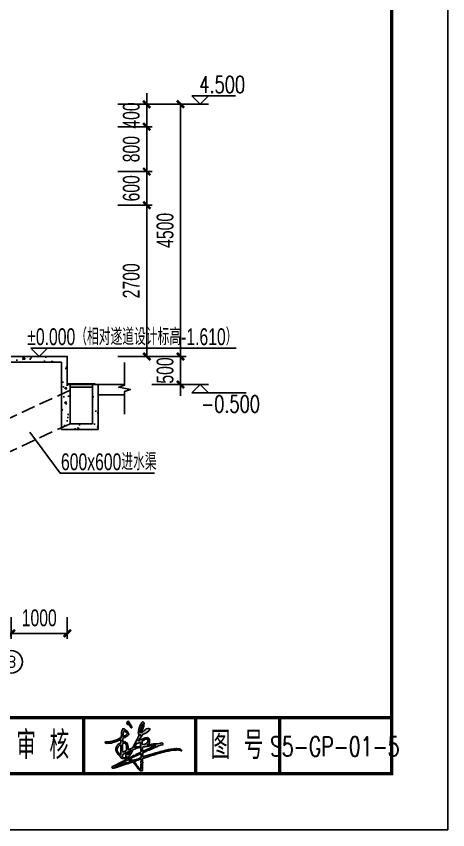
# Model space of a CAD drawing. Extents: x -316592 to 60787, y -138940 to -60306.
# Drawn here: x 4144 to 11848, y -106597 to -92084 of the extents above; entities that cross this region are included whole.
import ezdxf
from ezdxf.enums import TextEntityAlignment as Align

# ---------------------------------------------------------------- set-up
doc = ezdxf.new("R2010")
doc.units = 0
doc.header["$LTSCALE"] = 1000
doc.header["$MEASUREMENT"] = 0
doc.linetypes.add('DASH', pattern=[0.35, 0.25, -0.1])
for name, color, linetype in [('---GPS_废水管_DN', 74, 'Continuous'), ('AXIS', 4, 'Continuous'), ('AXIS_TEXT', 7, 'Continuous'), ('DIM_ELEV', 4, 'Continuous'), ('DIM_SYMB', 4, 'Continuous'), ('HIDE_B', 7, 'Continuous'), ('PUB_DIM', 7, 'Continuous'), ('PUB_TEXT', 7, 'Continuous'), ('WINDOW', 8, 'Continuous'), ('图框', 7, 'Continuous')]:
    doc.layers.add(name, color=color, linetype=linetype)
doc.styles.add('_TCH_DIM', font='simplex1.shx', dxfattribs={"bigfont": 'hztxt.shx'})
doc.styles.add('COMPLEX', font='COMPLEX')
doc.styles.add('HZ', font='HZTXT_E.SHX', dxfattribs={"width": 0.7, "bigfont": 'HZTXT.SHX'})
doc.styles.get("Standard").update_dxf_attribs({"font": 'simplex1.shx', "width": 0.7, "bigfont": 'hztxt.shx'})
doc.dimstyles.new('LZGPS', dxfattribs={"dimscale": 100, "dimtxt": 3, "dimasz": 1, "dimexe": 1, "dimexo": 2, "dimgap": 1.25, "dimtad": 1, "dimdec": 0, "dimzin": 0, "dimdsep": 46, "dimtxsty": 'HZ', "dimblk": '$dimbk', "dimcen": 2, "dimclrd": 256, "dimclre": 256, "dimazin": 0, "dimtfac": 1, "dimtdec": 0, "dimtix": 1, "dimtmove": 2, "dimatfit": 3, "dimfxl": 0, "dimtolj": 1, "dimtzin": 0, "dimarcsym": 0})

# ---------------------------------------------------------------- blocks, each defined once
blk = doc.blocks.new('$dimbk')
blk.add_line((0, 0), (-1, 0))
blk.add_lwpolyline([(-0.64, -0.64, 0.45, 0.45, 0), (0.64, 0.64, 0.45, 0.45, 0)], format="xyseb")
blk = doc.blocks.new('*D38')
at = {"layer": 'Defpoints', "color": 0}
for p in [(4054, -102602), (5054, -102602), (4054, -103094)]:
    blk.add_point(p, dxfattribs=at)
at = {"layer": 'PUB_DIM', "lineweight": -2}
for p, q in [((4054, -102802), (4054, -103194)), ((5054, -102802), (5054, -103194)), ((4954, -103094), (4154, -103094))]:
    blk.add_line(p, q, dxfattribs=at)
at = {"layer": 'PUB_DIM', "lineweight": -2, "xscale": 100, "yscale": 100, "zscale": 100, "rotation": 180}
blk.add_blockref('$dimbk', (4054, -103094), dxfattribs=at)
at = {"layer": 'PUB_DIM', "lineweight": -2, "xscale": 100, "yscale": 100, "zscale": 100}
blk.add_blockref('$dimbk', (5054, -103094), dxfattribs=at)
at = {"layer": 'PUB_DIM', "color": 0, "insert": (4554, -102819), "char_height": 300, "attachment_point": 5, "style": 'HZ'}
blk.add_mtext('\\A1;1000', dxfattribs=at)
blk = doc.blocks.new('*D40')
at = {"layer": 'Defpoints', "color": 0}
for p in [(6363, -93654), (7077, -93654), (6363, -98154)]:
    blk.add_point(p, dxfattribs=at)
at = {"layer": 'PUB_DIM', "lineweight": -2}
for p, q in [((6563, -93654), (7177, -93654)), ((7077, -98054), (7077, -93754)), ((6563, -98154), (7177, -98154))]:
    blk.add_line(p, q, dxfattribs=at)
at = {"layer": 'PUB_DIM', "lineweight": -2, "xscale": 100, "yscale": 100, "zscale": 100}
for p, rotation in [((7077, -93654), 90), ((7077, -98154), 270)]:
    blk.add_blockref('$dimbk', p, dxfattribs=dict(at, rotation=rotation))
at = {"layer": 'PUB_DIM', "color": 0, "insert": (6802, -95904), "char_height": 300, "attachment_point": 5, "rotation": 90, "style": 'HZ'}
blk.add_mtext('\\A1;4500', dxfattribs=at)
blk = doc.blocks.new('*D41')
at = {"layer": 'Defpoints', "color": 0}
for p in [(6363, -98154), (7077, -98154), (6363, -98654)]:
    blk.add_point(p, dxfattribs=at)
at = {"layer": 'PUB_DIM', "lineweight": -2}
for p, q in [((7077, -98054), (7077, -97954)), ((6563, -98154), (7177, -98154)), ((7077, -98654), (7077, -98154)), ((6563, -98654), (7177, -98654)), ((7077, -98754), (7077, -98854))]:
    blk.add_line(p, q, dxfattribs=at)
at = {"layer": 'PUB_DIM', "lineweight": -2, "xscale": 100, "yscale": 100, "zscale": 100}
for p, rotation in [((7077, -98154), 270), ((7077, -98654), 90)]:
    blk.add_blockref('$dimbk', p, dxfattribs=dict(at, rotation=rotation))
at = {"layer": 'PUB_DIM', "color": 0, "insert": (6802, -98404), "char_height": 300, "attachment_point": 5, "rotation": 90, "style": 'HZ'}
blk.add_mtext('\\A1;500', dxfattribs=at)
blk = doc.blocks.new('*D42')
at = {"layer": 'Defpoints', "color": 0}
for p in [(5758, -93655), (6473, -93655), (5758, -94055)]:
    blk.add_point(p, dxfattribs=at)
at = {"layer": 'PUB_DIM', "lineweight": -2}
for p, q in [((6473, -93555), (6473, -93455)), ((5958, -93655), (6573, -93655)), ((6473, -94055), (6473, -93655)), ((5958, -94055), (6573, -94055)), ((6473, -94155), (6473, -94255))]:
    blk.add_line(p, q, dxfattribs=at)
at = {"layer": 'PUB_DIM', "lineweight": -2, "xscale": 100, "yscale": 100, "zscale": 100}
for p, rotation in [((6473, -93655), 270), ((6473, -94055), 90)]:
    blk.add_blockref('$dimbk', p, dxfattribs=dict(at, rotation=rotation))
at = {"layer": 'PUB_DIM', "color": 0, "insert": (6198, -93855), "char_height": 300, "attachment_point": 5, "rotation": 90, "style": 'HZ'}
blk.add_mtext('\\A1;400', dxfattribs=at)
blk = doc.blocks.new('*D43')
at = {"layer": 'Defpoints', "color": 0}
for p in [(5758, -94055), (6473, -94055), (5758, -94855)]:
    blk.add_point(p, dxfattribs=at)
at = {"layer": 'PUB_DIM', "lineweight": -2}
for p, q in [((5958, -94055), (6573, -94055)), ((6473, -94755), (6473, -94155)), ((5958, -94855), (6573, -94855))]:
    blk.add_line(p, q, dxfattribs=at)
at = {"layer": 'PUB_DIM', "lineweight": -2, "xscale": 100, "yscale": 100, "zscale": 100}
for p, rotation in [((6473, -94055), 90), ((6473, -94855), 270)]:
    blk.add_blockref('$dimbk', p, dxfattribs=dict(at, rotation=rotation))
at = {"layer": 'PUB_DIM', "color": 0, "insert": (6198, -94455), "char_height": 300, "attachment_point": 5, "rotation": 90, "style": 'HZ'}
blk.add_mtext('\\A1;800', dxfattribs=at)
blk = doc.blocks.new('*D44')
at = {"layer": 'Defpoints', "color": 0}
for p in [(5758, -94855), (6473, -94855), (5758, -95454)]:
    blk.add_point(p, dxfattribs=at)
at = {"layer": 'PUB_DIM', "lineweight": -2}
for p, q in [((6473, -94755), (6473, -94655)), ((5958, -94855), (6573, -94855)), ((6473, -95454), (6473, -94855)), ((5958, -95454), (6573, -95454)), ((6473, -95554), (6473, -95654))]:
    blk.add_line(p, q, dxfattribs=at)
at = {"layer": 'PUB_DIM', "lineweight": -2, "xscale": 100, "yscale": 100, "zscale": 100}
for p, rotation in [((6473, -94855), 270), ((6473, -95454), 90)]:
    blk.add_blockref('$dimbk', p, dxfattribs=dict(at, rotation=rotation))
at = {"layer": 'PUB_DIM', "color": 0, "insert": (6198, -95154), "char_height": 300, "attachment_point": 5, "rotation": 90, "style": 'HZ'}
blk.add_mtext('\\A1;600', dxfattribs=at)
blk = doc.blocks.new('*D45')
at = {"layer": 'Defpoints', "color": 0}
for p in [(5758, -95454), (6473, -95454), (5758, -98154)]:
    blk.add_point(p, dxfattribs=at)
at = {"layer": 'PUB_DIM', "lineweight": -2}
for p, q in [((5958, -95454), (6573, -95454)), ((6473, -98054), (6473, -95554)), ((5958, -98154), (6573, -98154))]:
    blk.add_line(p, q, dxfattribs=at)
at = {"layer": 'PUB_DIM', "lineweight": -2, "xscale": 100, "yscale": 100, "zscale": 100}
for p, rotation in [((6473, -95454), 90), ((6473, -98154), 270)]:
    blk.add_blockref('$dimbk', p, dxfattribs=dict(at, rotation=rotation))
at = {"layer": 'PUB_DIM', "color": 0, "insert": (6198, -96804), "char_height": 300, "attachment_point": 5, "rotation": 90, "style": 'HZ'}
blk.add_mtext('\\A1;2700', dxfattribs=at)
blk = doc.blocks.new('_AXISO')
blk.add_circle((0, 0), 0.5)
at = {"layer": 'AXIS_TEXT', "style": 'COMPLEX', "width": 1.041667}
blk.add_attdef('A', text='', height=0.56, dxfattribs=at).set_placement((-0.25, -0.28), (0.25, -0.28), align=Align.FIT)
blk = doc.blocks.new('lzsign')
blk.add_hatch(color=256).paths.add_polyline_path([(-2.14, 7.42), (-2.15, 7.22), (-2.32, 7.19), (-2.41, 7.1), (-2.33, 6.94), (-2.46, 6.75), (-2.46, 6.57), (-2.34, 6.46), (-2.25, 6.37), (-2.09, 6.51), (-1.97, 6.4), (-1.89, 6.25), (-1.73, 6.17), (-1.64, 6.06), (-1.39, 5.7), (-1.31, 5.55), (-1.21, 5.43), (-1.04, 5.39), (-0.95, 5.5), (-1, 5.63), (-1.03, 5.87), (-1.11, 6.02), (-1.25, 6.18), (-1.44, 6.53), (-1.58, 6.71), (-1.71, 6.97), (-1.87, 7.05), (-1.84, 7.21), (-1.97, 7.38)])
h = blk.add_hatch(color=256)
h.paths.add_polyline_path([(0.95, 1.56), (0.99, 1.71), (1.22, 1.9), (1.62, 2.47), (1.82, 2.72), (2.11, 3.13), (2.18, 3.35), (2.45, 3.48), (3.22, 3.87), (3.64, 4.17), (4.14, 4.56), (4.32, 4.72), (4.42, 4.97), (4.39, 5.15), (4.09, 5.25), (3.83, 5.26), (3.34, 5.09), (3.1, 4.94), (2.61, 4.55), (2.44, 4.35), (2.25, 4.13), (2.12, 4), (1.95, 3.96), (1.87, 4.1), (1.88, 4.28), (2.03, 4.41), (2.09, 4.74), (2.29, 5.1), (2.42, 5.43), (2.63, 5.93), (2.61, 6.17), (2.75, 6.58), (2.68, 6.94), (2.55, 7.1), (2.42, 7.18), (2.23, 7.2), (2.01, 7.01), (1.91, 6.85), (1.77, 6.65), (1.63, 6.36), (1.33, 5.57), (1.15, 4.99), (1.01, 4.45), (0.98, 4.14), (0.95, 3.83), (1.01, 3.61), (1.14, 3.58), (1.24, 3.4), (1.14, 3.26), (0.98, 2.87), (0.72, 2.28), (0.51, 1.85), (0.22, 1.31), (0.03, 0.9), (-0.24, 0.45), (-0.41, 0.07), (-0.61, -0.26), (-0.68, -0.42), (-0.72, -0.5), (-0.99, -0.67), (-1.46, -0.79), (-1.81, -0.91), (-2.07, -0.97), (-2.12, -0.94), (-2.09, -0.53), (-2.07, -0.19), (-2.17, 0.29), (-2.26, 0.64), (-2.44, 0.91), (-2.63, 1.1), (-2.92, 1.28), (-3.27, 1.32), (-3.55, 1.29), (-3.72, 1.31), (-3.71, 1.38), (-3.69, 1.68), (-3.67, 1.96), (-3.65, 2.17), (-3.52, 2.37), (-3.01, 2.56), (-2.74, 2.76), (-2.46, 2.91), (-2.17, 3.1), (-1.95, 3.32), (-1.85, 3.54), (-2.01, 3.94), (-2.13, 4.16), (-2.47, 4.48), (-2.73, 4.65), (-2.88, 4.77), (-3.19, 5.08), (-3.38, 5.14), (-3.65, 5.12), (-3.76, 4.81), (-3.95, 4.49), (-3.99, 4.01), (-4.06, 3.17), (-4.1, 2.84), (-4.1, 2.53), (-4.48, 2.39), (-4.88, 2.17), (-5.24, 1.97), (-5.76, 1.76), (-6.2, 1.61), (-6.73, 1.44), (-7.4, 1.31), (-7.85, 1.23), (-8.19, 1.21), (-8.49, 1.23), (-8.79, 1.21), (-8.93, 1.08), (-8.85, 0.99), (-8.68, 0.87), (-8.54, 0.81), (-8.29, 0.79), (-7.99, 0.81), (-7.52, 0.81), (-7.05, 0.88), (-6.64, 1.03), (-6.2, 1.16), (-5.65, 1.39), (-5.15, 1.59), (-4.64, 1.76), (-4.22, 1.99), (-4.15, 1.89), (-4.21, 1.53), (-4.22, 1.24), (-4.19, 1.08), (-4.27, 0.99), (-4.38, 0.9), (-4.64, 0.73), (-5.1, 0.44), (-5.25, 0.24), (-5.5, -0.04), (-5.57, -0.27), (-5.65, -0.45), (-5.74, -0.73), (-5.76, -0.94), (-5.72, -1.3), (-5.62, -1.56), (-5.43, -1.94), (-5.17, -2.28), (-5.07, -2.5), (-4.77, -2.82), (-4.55, -3.02), (-4.38, -3.1), (-4.21, -3.45), (-3.82, -3.66), (-3.37, -3.74), (-3.04, -3.84), (-2.71, -3.92), (-2.62, -4.06), (-2.74, -4.07), (-3.22, -4.38), (-3.55, -4.53), (-4.14, -4.8), (-4.56, -5.01), (-4.94, -5.21), (-5.43, -5.45), (-5.86, -5.65), (-6.1, -5.81), (-6.54, -6.03), (-6.66, -6.11), (-6.81, -6.15), (-6.85, -6.23), (-6.89, -6.37), (-6.82, -6.46), (-6.6, -6.58), (-6.35, -6.57), (-6.15, -6.5), (-5.89, -6.47), (-5.19, -6.27), (-4.75, -6.09), (-4.11, -5.91), (-3.62, -5.73), (-3.03, -5.5), (-2.38, -5.34), (-1.97, -5.17), (-1.48, -4.95), (-1.05, -4.85), (-0.59, -4.75), (-0.51, -4.86), (-0.18, -5.26), (0.02, -5.45), (0.32, -5.9), (0.61, -6.31), (0.74, -6.5), (0.92, -6.82), (1.11, -7.02), (1.27, -7.19), (1.57, -7.33), (1.81, -7.38), (2.06, -7.4), (2.18, -7.29), (2.22, -7.09), (2.25, -6.86), (2.22, -6.38), (2.23, -6.06), (2.24, -5.43), (2.28, -4.88), (2.22, -4.73), (2.23, -4.37), (2.25, -4.1), (2.25, -3.87), (2.21, -3.76), (2.32, -3.69), (3.2, -3.4), (3.56, -3.29), (4.35, -3), (5.06, -2.75), (5.28, -2.71), (5.53, -2.7), (6.32, -2.4), (6.84, -2.24), (7.36, -2.1), (8.2, -1.85), (8.58, -1.8), (8.83, -1.67), (9.24, -1.6), (9.91, -1.48), (10.72, -1.31), (11.2, -1.26), (11.68, -1.21), (12.23, -1.18), (12.54, -1.16), (12.92, -1.19), (13.31, -1.24), (13.59, -1.3), (13.64, -1.44), (13.78, -1.47), (13.87, -1.4), (13.83, -1.27), (13.69, -1.1), (13.53, -0.97), (13.19, -0.86), (12.83, -0.81), (12.45, -0.77), (12.23, -0.79), (11.95, -0.76), (11.69, -0.8), (11.5, -0.86), (10.7, -0.93), (10.34, -0.99), (9.98, -1.07), (9.61, -1.11), (9.16, -1.21), (8.93, -1.32), (8.71, -1.33), (8.55, -1.4), (7.97, -1.55), (7.57, -1.61), (7.39, -1.71), (6.68, -1.89), (6.16, -2.03), (5.28, -2.28), (4.92, -2.38), (4.5, -2.55), (4.15, -2.62), (3.49, -2.81), (3.2, -2.96), (2.75, -3.04), (2.46, -3.08), (2.28, -3.15), (2.19, -3.05), (2.25, -2.84), (2.28, -2.41), (2.28, -2.08), (2.36, -1.94), (3, -1.68), (3.72, -1.35), (4.21, -1.19), (5.08, -0.82), (5.93, -0.48), (6.51, -0.2), (7.01, 0.09), (7.55, 0.25), (8.06, 0.36), (8.34, 0.46), (8.28, 0.57), (8.22, 0.71), (8.2, 0.86), (7.9, 0.91), (7.66, 0.83), (6.56, 0.68), (6.01, 0.61), (5.47, 0.61), (4.91, 0.57), (4.52, 0.46), (4.22, 0.37), (3.71, 0.32), (3.63, 0.38), (3.91, 0.46), (4.13, 0.62), (4.2, 0.84), (4.28, 1.16), (4.33, 1.44), (4.32, 1.8), (4.21, 2.18), (4.02, 2.33), (3.71, 2.49), (3.45, 2.48), (2.96, 2.39), (2.47, 2.2), (2.14, 2.01), (1.54, 1.85), (1.2, 1.62)])
h.paths.add_polyline_path([(1.28, 1.08), (1.44, 1.18), (1.48, 1.1), (1.57, 0.88), (1.61, 0.72), (1.66, 0.51), (1.76, 0.3), (1.77, 0.11), (1.74, -0.01), (1.5, -0.06), (1.17, -0.14), (0.73, -0.21), (0.36, -0.25), (-0.01, -0.35), (-0.19, -0.39), (-0.12, -0.29), (0, 0), (0.14, 0.2), (0.2, 0.37), (0.28, 0.57), (0.32, 0.68), (0.45, 0.73), (0.67, 0.79), (0.9, 0.83), (1.08, 0.96)], flags=16)
h.paths.add_polyline_path([(2.1, 1.46), (2.25, 1.55), (2.48, 1.69), (2.9, 1.91), (3.32, 2.04), (3.67, 2.07), (3.79, 1.98), (3.84, 1.67), (3.83, 1.38), (3.73, 1.12), (3.46, 0.85), (3.3, 0.71), (2.86, 0.53), (2.57, 0.49), (2.19, 0.54), (2.15, 0.79), (2.12, 1.22)], flags=16)
h.paths.add_polyline_path([(1.71, -0.39), (1.75, -0.52), (1.8, -0.88), (1.74, -1.17), (1.77, -1.62), (1.66, -1.86), (1.32, -2.02), (0.93, -2.26), (0.31, -2.45), (-0.02, -2.71), (-0.51, -2.82), (-0.88, -3.12), (-1.23, -3.3), (-1.81, -3.59), (-1.92, -3.71), (-2.09, -3.72), (-2.23, -3.67), (-2.69, -3.57), (-2.99, -3.51), (-3.47, -3.37), (-3.69, -3.25), (-3.75, -3.14), (-3.75, -2.97), (-3.72, -2.65), (-3.59, -2.54), (-3.4, -2.38), (-3.11, -2.22), (-2.82, -2.01), (-2.73, -1.92), (-2.62, -1.95), (-2.66, -2.16), (-2.63, -2.4), (-2.7, -2.71), (-2.73, -2.91), (-2.71, -3.11), (-2.54, -3.4), (-2.34, -3.35), (-1.99, -3.19), (-1.77, -2.99), (-1.54, -2.69), (-1.11, -2.07), (-0.96, -1.81), (-0.67, -1.24), (-0.59, -1.05), (-0.09, -0.93), (0.33, -0.72), (0.93, -0.56), (1.43, -0.47)], flags=16)
h.paths.add_polyline_path([(1.41, 3.14), (1.46, 3.3), (1.53, 3.44), (1.66, 3.4), (1.63, 3.33), (1.58, 3.23), (1.51, 3.17)], flags=16)
h.paths.add_polyline_path([(2.3, -0.33), (2.53, -0.26), (2.79, -0.27), (2.99, -0.18), (3.36, -0.15), (3.69, -0.15), (4.2, -0.01), (4.65, 0.05), (4.94, 0.09), (5.27, 0.15), (5.72, 0.21), (5.95, 0.23), (6.13, 0.14), (6.04, 0.11), (5.89, 0.06), (5.69, -0.07), (5.43, -0.17), (5.13, -0.31), (4.63, -0.52), (4.16, -0.77), (3.7, -0.89), (3.27, -1.16), (2.77, -1.34), (2.26, -1.58), (2.25, -1.34), (2.19, -1.04), (2.22, -0.71), (2.25, -0.49)], flags=16)
h.paths.add_polyline_path([(1.51, 4.08), (1.48, 4.2), (1.52, 4.47), (1.61, 4.71), (1.67, 5.01), (1.81, 5.28), (1.94, 5.64), (2.02, 5.96), (2.11, 6.24), (2.28, 6.53), (2.35, 6.59), (2.38, 6.5), (2.36, 6.3), (2.36, 6.16), (2.24, 5.97), (2.19, 5.7), (2.07, 5.54), (1.96, 5.24), (1.93, 5.01), (1.72, 4.67), (1.65, 4.37), (1.58, 4.21)], flags=16)
h.paths.add_polyline_path([(-1.16, -1.23), (-1.16, -1.3), (-1.25, -1.41), (-1.4, -1.52), (-1.43, -1.67), (-1.52, -1.81), (-1.66, -1.94), (-1.84, -2.19), (-1.95, -2.4), (-2.06, -2.53), (-2.18, -2.57), (-2.25, -2.53), (-2.2, -2.47), (-2.22, -2.35), (-2.22, -2.16), (-2.21, -1.97), (-2.14, -1.75), (-2.04, -1.62), (-1.95, -1.51), (-1.9, -1.5), (-1.8, -1.45), (-1.65, -1.36), (-1.51, -1.35), (-1.35, -1.28), (-1.26, -1.21)], flags=16)
h.paths.add_polyline_path([(1.78, -2.25), (1.85, -2.45), (1.82, -2.73), (1.8, -3.1), (1.8, -3.32), (1.72, -3.48), (1.3, -3.58), (1.03, -3.76), (0.59, -3.87), (0.28, -3.99), (-0.11, -4.11), (-0.38, -4.22), (-0.59, -4.25), (-0.8, -4.26), (-0.89, -4.18), (-1.11, -4.06), (-1.22, -4.03), (-1.41, -3.92), (-1.62, -3.87), (-1.64, -3.8), (-1.54, -3.76), (-1.38, -3.71), (-1.14, -3.56), (-0.95, -3.49), (-0.64, -3.36), (-0.35, -3.18), (0, -3.06), (0.34, -2.88), (0.7, -2.74), (1.06, -2.64), (1.4, -2.44), (1.6, -2.36)], flags=16)
h.paths.add_polyline_path([(-2.57, 0.18), (-2.56, -0.26), (-2.54, -0.56), (-2.57, -0.92), (-2.57, -1.15), (-2.59, -1.25), (-2.7, -1.42), (-2.95, -1.49), (-3.28, -1.65), (-3.5, -1.76), (-3.6, -1.83), (-3.68, -1.82), (-3.7, -1.69), (-3.69, -1.45), (-3.72, -1.28), (-3.73, -0.74), (-3.72, -0.24), (-3.76, -0.04), (-3.72, 0.47), (-3.72, 0.66), (-3.59, 0.86), (-3.45, 0.82), (-3.32, 0.89), (-3.19, 0.87), (-2.98, 0.84), (-2.89, 0.74), (-2.74, 0.58), (-2.64, 0.36)], flags=16)
h.paths.add_polyline_path([(-2.29, 3.68), (-2.47, 3.54), (-2.64, 3.37), (-2.82, 3.18), (-3.18, 3.07), (-3.36, 2.9), (-3.61, 2.82), (-3.6, 3.03), (-3.54, 3.27), (-3.5, 3.55), (-3.46, 3.92), (-3.42, 4.22), (-3.29, 4.42), (-3.26, 4.49), (-3.15, 4.54), (-3.04, 4.44), (-2.9, 4.3), (-2.56, 4.05), (-2.36, 3.85)], flags=16)
h.paths.add_polyline_path([(1.4, -3.91), (1.7, -3.9), (1.8, -3.99), (1.81, -4.21), (1.76, -4.58), (1.76, -4.79), (1.77, -5.25), (1.75, -5.61), (1.75, -5.9), (1.76, -6.3), (1.76, -6.7), (1.71, -6.9), (1.55, -6.86), (1.32, -6.8), (1.16, -6.6), (0.97, -6.32), (0.7, -6.03), (0.52, -5.77), (0.22, -5.31), (0.07, -5.04), (-0.22, -4.79), (-0.35, -4.66), (-0.18, -4.54), (0.09, -4.51), (0.32, -4.39), (0.66, -4.25), (0.84, -4.21), (1.18, -4.1)], flags=16)
h.paths.add_polyline_path([(-4.2, 0.28), (-4.22, 0.17), (-4.22, -0.08), (-4.25, -0.37), (-4.25, -0.94), (-4.2, -1.2), (-4.2, -1.64), (-4.24, -1.93), (-4.24, -2.23), (-4.27, -2.47), (-4.36, -2.55), (-4.46, -2.53), (-4.62, -2.41), (-4.77, -2.25), (-4.89, -2.08), (-5.06, -1.85), (-5.19, -1.64), (-5.32, -1.38), (-5.31, -1.09), (-5.29, -0.85), (-5.22, -0.59), (-5.12, -0.39), (-5, -0.22), (-4.72, 0.03), (-4.54, 0.21), (-4.31, 0.34)], flags=16)
h.paths.add_polyline_path([(-1.2, -4.33), (-0.95, -4.47), (-1.11, -4.52), (-1.48, -4.6), (-2.07, -4.87), (-2.73, -5.03), (-3.33, -5.22), (-4.05, -5.48), (-4.79, -5.73), (-5.28, -5.9), (-5.68, -6), (-5.93, -5.99), (-5.86, -5.9), (-5.61, -5.78), (-5.35, -5.65), (-4.5, -5.22), (-3.93, -4.9), (-3.48, -4.74), (-2.65, -4.41), (-2.37, -4.22), (-2.01, -4.09), (-1.91, -4.09), (-1.74, -4.17), (-1.45, -4.25)], flags=16)
for points in [[(-2.14, 7.42), (-2.15, 7.22), (-2.32, 7.19), (-2.41, 7.1), (-2.33, 6.94), (-2.46, 6.75), (-2.46, 6.57), (-2.34, 6.46), (-2.25, 6.37), (-2.09, 6.51), (-1.97, 6.4), (-1.89, 6.25), (-1.73, 6.17), (-1.64, 6.06), (-1.39, 5.7), (-1.31, 5.55), (-1.21, 5.43), (-1.04, 5.39), (-0.95, 5.5), (-1, 5.63), (-1.03, 5.87), (-1.11, 6.02), (-1.25, 6.18), (-1.44, 6.53), (-1.58, 6.71), (-1.71, 6.97), (-1.87, 7.05), (-1.84, 7.21), (-1.97, 7.38), (-2.14, 7.42)], [(-8.79, 1.21), (-8.93, 1.08), (-8.85, 0.99), (-8.68, 0.87), (-8.54, 0.81), (-8.29, 0.79), (-7.99, 0.81), (-7.52, 0.81), (-7.05, 0.88), (-6.64, 1.03), (-6.2, 1.16), (-5.65, 1.39), (-5.15, 1.59), (-4.64, 1.76), (-4.22, 1.99), (-4.15, 1.89), (-4.21, 1.53), (-4.22, 1.24), (-4.19, 1.08), (-4.27, 0.99), (-4.38, 0.9), (-4.64, 0.73), (-5.1, 0.44), (-5.25, 0.24), (-5.5, -0.04), (-5.57, -0.27), (-5.65, -0.45), (-5.74, -0.73), (-5.76, -0.94), (-5.72, -1.3), (-5.62, -1.56), (-5.43, -1.94), (-5.17, -2.28), (-5.07, -2.5), (-4.77, -2.82), (-4.55, -3.02), (-4.38, -3.1), (-4.21, -3.45), (-3.82, -3.66), (-3.37, -3.74), (-3.04, -3.84), (-2.71, -3.92), (-2.62, -4.06), (-2.74, -4.07), (-3.22, -4.38), (-3.55, -4.53), (-4.14, -4.8), (-4.56, -5.01), (-4.94, -5.21), (-5.43, -5.45), (-5.86, -5.65), (-6.1, -5.81), (-6.54, -6.03), (-6.66, -6.11), (-6.81, -6.15), (-6.85, -6.23), (-6.89, -6.37), (-6.82, -6.46), (-6.6, -6.58), (-6.35, -6.57), (-6.15, -6.5), (-5.89, -6.47), (-5.19, -6.27), (-4.75, -6.09), (-4.11, -5.91), (-3.62, -5.73), (-3.03, -5.5), (-2.38, -5.34), (-1.97, -5.17), (-1.48, -4.95), (-1.05, -4.85), (-0.59, -4.75), (-0.51, -4.86), (-0.18, -5.26), (0.02, -5.45), (0.32, -5.9), (0.61, -6.31), (0.74, -6.5), (0.92, -6.82), (1.11, -7.02), (1.27, -7.19), (1.57, -7.33), (1.81, -7.38), (2.06, -7.4), (2.18, -7.29), (2.22, -7.09), (2.25, -6.86), (2.22, -6.38), (2.23, -6.06), (2.24, -5.43), (2.28, -4.88), (2.22, -4.73), (2.23, -4.37), (2.25, -4.1), (2.25, -3.87), (2.21, -3.76), (2.32, -3.69), (3.2, -3.4), (3.56, -3.29), (4.35, -3), (5.06, -2.75), (5.28, -2.71), (5.53, -2.7), (6.32, -2.4), (6.84, -2.24), (7.36, -2.1), (8.2, -1.85), (8.58, -1.8), (8.83, -1.67), (9.24, -1.6), (9.91, -1.48), (10.72, -1.31), (11.2, -1.26), (11.68, -1.21), (12.23, -1.18), (12.54, -1.16), (12.92, -1.19), (13.31, -1.24), (13.59, -1.3), (13.64, -1.44), (13.78, -1.47), (13.87, -1.4), (13.83, -1.27), (13.69, -1.1), (13.53, -0.97), (13.19, -0.86), (12.83, -0.81), (12.45, -0.77), (12.23, -0.79), (11.95, -0.76), (11.69, -0.8), (11.5, -0.86), (10.7, -0.93), (10.34, -0.99), (9.98, -1.07), (9.61, -1.11), (9.16, -1.21), (8.93, -1.32), (8.71, -1.33), (8.55, -1.4), (7.97, -1.55), (7.57, -1.61), (7.39, -1.71), (6.68, -1.89), (6.16, -2.03), (5.28, -2.28), (4.92, -2.38), (4.5, -2.55), (4.15, -2.62), (3.49, -2.81), (3.2, -2.96), (2.75, -3.04), (2.46, -3.08), (2.28, -3.15), (2.19, -3.05), (2.25, -2.84), (2.28, -2.41), (2.28, -2.08), (2.36, -1.94), (3, -1.68), (3.72, -1.35), (4.21, -1.19), (5.08, -0.82), (5.93, -0.48), (6.51, -0.2), (7.01, 0.09), (7.55, 0.25), (8.06, 0.36), (8.34, 0.46), (8.28, 0.57), (8.22, 0.71), (8.2, 0.86), (7.9, 0.91), (7.66, 0.83), (6.56, 0.68), (6.01, 0.61), (5.47, 0.61), (4.91, 0.57), (4.52, 0.46), (4.22, 0.37), (3.71, 0.32), (3.63, 0.38), (3.91, 0.46), (4.13, 0.62), (4.2, 0.84), (4.28, 1.16), (4.33, 1.44), (4.32, 1.8), (4.21, 2.18), (4.02, 2.33), (3.71, 2.49), (3.45, 2.48), (2.96, 2.39), (2.47, 2.2), (2.14, 2.01), (1.54, 1.85), (1.2, 1.62), (0.95, 1.56), (0.99, 1.71), (1.22, 1.9), (1.62, 2.47), (1.82, 2.72), (2.11, 3.13), (2.18, 3.35), (2.45, 3.48), (3.22, 3.87), (3.64, 4.17), (4.14, 4.56), (4.32, 4.72), (4.42, 4.97), (4.39, 5.15), (4.09, 5.25), (3.83, 5.26), (3.34, 5.09), (3.1, 4.94), (2.61, 4.55), (2.44, 4.35), (2.25, 4.13), (2.12, 4), (1.95, 3.96), (1.87, 4.1), (1.88, 4.28), (2.03, 4.41), (2.09, 4.74), (2.29, 5.1), (2.42, 5.43), (2.63, 5.93), (2.61, 6.17), (2.75, 6.58), (2.68, 6.94), (2.55, 7.1), (2.42, 7.18), (2.23, 7.2), (2.01, 7.01), (1.91, 6.85), (1.77, 6.65), (1.63, 6.36), (1.33, 5.57), (1.15, 4.99), (1.01, 4.45), (0.98, 4.14), (0.95, 3.83), (1.01, 3.61), (1.14, 3.58), (1.24, 3.4), (1.14, 3.26), (0.98, 2.87), (0.72, 2.28), (0.51, 1.85), (0.22, 1.31), (0.03, 0.9), (-0.24, 0.45), (-0.41, 0.07), (-0.61, -0.26), (-0.68, -0.42), (-0.72, -0.5), (-0.99, -0.67), (-1.46, -0.79), (-1.81, -0.91), (-2.07, -0.97), (-2.12, -0.94), (-2.09, -0.53), (-2.07, -0.19), (-2.17, 0.29), (-2.26, 0.64), (-2.44, 0.91), (-2.63, 1.1), (-2.92, 1.28), (-3.27, 1.32), (-3.55, 1.29), (-3.72, 1.31), (-3.71, 1.38), (-3.69, 1.68), (-3.67, 1.96), (-3.65, 2.17), (-3.52, 2.37), (-3.01, 2.56), (-2.74, 2.76), (-2.46, 2.91), (-2.17, 3.1), (-1.95, 3.32), (-1.85, 3.54), (-2.01, 3.94), (-2.13, 4.16), (-2.47, 4.48), (-2.73, 4.65), (-2.88, 4.77), (-3.19, 5.08), (-3.38, 5.14), (-3.65, 5.12), (-3.76, 4.81), (-3.95, 4.49), (-3.99, 4.01), (-4.06, 3.17), (-4.1, 2.84), (-4.1, 2.53), (-4.48, 2.39), (-4.88, 2.17), (-5.24, 1.97), (-5.76, 1.76), (-6.2, 1.61), (-6.73, 1.44), (-7.4, 1.31), (-7.85, 1.23), (-8.19, 1.21), (-8.49, 1.23), (-8.79, 1.21), (-8.93, 1.08), (-8.93, 1.08)], [(2.28, 6.53), (2.11, 6.24), (2.02, 5.96), (1.94, 5.64), (1.81, 5.28), (1.67, 5.01), (1.61, 4.71), (1.52, 4.47), (1.48, 4.2), (1.51, 4.08), (1.58, 4.21), (1.65, 4.37), (1.72, 4.67), (1.93, 5.01), (1.96, 5.24), (2.07, 5.54), (2.19, 5.7), (2.24, 5.97), (2.36, 6.16), (2.36, 6.3), (2.38, 6.5), (2.35, 6.59), (2.28, 6.53)], [(-3.29, 4.42), (-3.42, 4.22), (-3.46, 3.92), (-3.5, 3.55), (-3.54, 3.27), (-3.6, 3.03), (-3.61, 2.82), (-3.36, 2.9), (-3.18, 3.07), (-2.82, 3.18), (-2.64, 3.37), (-2.47, 3.54), (-2.29, 3.68), (-2.36, 3.85), (-2.56, 4.05), (-2.9, 4.3), (-3.04, 4.44), (-3.15, 4.54), (-3.26, 4.49), (-3.29, 4.42)], [(1.52, 3.42), (1.46, 3.3), (1.41, 3.14), (1.51, 3.17), (1.58, 3.23), (1.63, 3.33), (1.66, 3.4), (1.53, 3.44), (1.52, 3.42)], [(-4.31, 0.34), (-4.54, 0.21), (-4.72, 0.03), (-5, -0.22), (-5.12, -0.39), (-5.22, -0.59), (-5.29, -0.85), (-5.31, -1.09), (-5.32, -1.38), (-5.19, -1.64), (-5.06, -1.85), (-4.89, -2.08), (-4.77, -2.25), (-4.62, -2.41), (-4.46, -2.53), (-4.36, -2.55), (-4.27, -2.47), (-4.24, -2.23), (-4.24, -1.93), (-4.2, -1.64), (-4.2, -1.2), (-4.25, -0.94), (-4.25, -0.37), (-4.22, -0.08), (-4.22, 0.17), (-4.2, 0.28), (-4.31, 0.34)], [(-3.59, 0.86), (-3.72, 0.66), (-3.72, 0.47), (-3.76, -0.04), (-3.72, -0.24), (-3.73, -0.74), (-3.72, -1.28), (-3.69, -1.45), (-3.7, -1.69), (-3.68, -1.82), (-3.6, -1.83), (-3.5, -1.76), (-3.28, -1.65), (-2.95, -1.49), (-2.7, -1.42), (-2.59, -1.25), (-2.57, -1.15), (-2.57, -0.92), (-2.54, -0.56), (-2.56, -0.26), (-2.57, 0.18), (-2.64, 0.36), (-2.74, 0.58), (-2.89, 0.74), (-2.98, 0.84), (-3.19, 0.87), (-3.32, 0.89), (-3.45, 0.82), (-3.59, 0.86)], [(0.67, 0.79), (0.45, 0.73), (0.32, 0.68), (0.28, 0.57), (0.2, 0.37), (0.14, 0.2), (0, 0), (-0.12, -0.29), (-0.19, -0.39), (-0.01, -0.35), (0.36, -0.25), (0.73, -0.21), (1.17, -0.14), (1.5, -0.06), (1.74, -0.01), (1.77, 0.11), (1.76, 0.3), (1.66, 0.51), (1.61, 0.72), (1.57, 0.88), (1.48, 1.1), (1.44, 1.18), (1.28, 1.08), (1.08, 0.96), (0.9, 0.83), (0.67, 0.79)], [(2.25, 1.55), (2.1, 1.46), (2.12, 1.22), (2.15, 0.79), (2.19, 0.54), (2.57, 0.49), (2.86, 0.53), (3.3, 0.71), (3.46, 0.85), (3.73, 1.12), (3.83, 1.38), (3.84, 1.67), (3.79, 1.98), (3.67, 2.07), (3.32, 2.04), (2.9, 1.91), (2.48, 1.69), (2.25, 1.55)], [(2.26, -1.58), (2.77, -1.34), (3.27, -1.16), (3.7, -0.89), (4.16, -0.77), (4.63, -0.52), (5.13, -0.31), (5.43, -0.17), (5.69, -0.07), (5.89, 0.06), (6.04, 0.11), (6.13, 0.14), (5.95, 0.23), (5.72, 0.21), (5.27, 0.15), (4.94, 0.09), (4.65, 0.05), (4.2, -0.01), (3.69, -0.15), (3.36, -0.15), (2.99, -0.18), (2.79, -0.27), (2.53, -0.26), (2.3, -0.33), (2.25, -0.49), (2.22, -0.71), (2.19, -1.04), (2.25, -1.34), (2.26, -1.58)], [(-2.82, -2.01), (-3.11, -2.22), (-3.4, -2.38), (-3.59, -2.54), (-3.72, -2.65), (-3.75, -2.97), (-3.75, -3.14), (-3.69, -3.25), (-3.47, -3.37), (-2.99, -3.51), (-2.69, -3.57), (-2.23, -3.67), (-2.09, -3.72), (-1.92, -3.71), (-1.81, -3.59), (-1.23, -3.3), (-0.88, -3.12), (-0.51, -2.82), (-0.02, -2.71), (0.31, -2.45), (0.93, -2.26), (1.32, -2.02), (1.66, -1.86), (1.77, -1.62), (1.74, -1.17), (1.8, -0.88), (1.75, -0.52), (1.71, -0.39), (1.43, -0.47), (0.93, -0.56), (0.33, -0.72), (-0.09, -0.93), (-0.59, -1.05), (-0.67, -1.24), (-0.96, -1.81), (-1.11, -2.07), (-1.54, -2.69), (-1.77, -2.99), (-1.99, -3.19), (-2.34, -3.35), (-2.54, -3.4), (-2.71, -3.11), (-2.73, -2.91), (-2.7, -2.71), (-2.63, -2.4), (-2.66, -2.16), (-2.62, -1.95), (-2.73, -1.92), (-2.82, -2.01)], [(-1.95, -1.51), (-2.04, -1.62), (-2.14, -1.75), (-2.21, -1.97), (-2.22, -2.16), (-2.22, -2.35), (-2.2, -2.47), (-2.25, -2.53), (-2.18, -2.57), (-2.06, -2.53), (-1.95, -2.4), (-1.84, -2.19), (-1.66, -1.94), (-1.52, -1.81), (-1.43, -1.67), (-1.4, -1.52), (-1.25, -1.41), (-1.16, -1.3), (-1.16, -1.23), (-1.26, -1.21), (-1.35, -1.28), (-1.51, -1.35), (-1.65, -1.36), (-1.8, -1.45), (-1.9, -1.5), (-1.95, -1.51)], [(-0.64, -3.36), (-0.95, -3.49), (-1.14, -3.56), (-1.38, -3.71), (-1.54, -3.76), (-1.64, -3.8), (-1.62, -3.87), (-1.41, -3.92), (-1.22, -4.03), (-1.11, -4.06), (-0.89, -4.18), (-0.8, -4.26), (-0.59, -4.25), (-0.38, -4.22), (-0.11, -4.11), (0.28, -3.99), (0.59, -3.87), (1.03, -3.76), (1.3, -3.58), (1.72, -3.48), (1.8, -3.32), (1.8, -3.1), (1.82, -2.73), (1.85, -2.45), (1.78, -2.25), (1.6, -2.36), (1.4, -2.44), (1.06, -2.64), (0.7, -2.74), (0.34, -2.88), (0, -3.06), (-0.35, -3.18), (-0.64, -3.36)], [(-2.01, -4.09), (-2.37, -4.22), (-2.65, -4.41), (-3.48, -4.74), (-3.93, -4.9), (-4.5, -5.22), (-5.35, -5.65), (-5.61, -5.78), (-5.86, -5.9), (-5.93, -5.99), (-5.68, -6), (-5.28, -5.9), (-4.79, -5.73), (-4.05, -5.48), (-3.33, -5.22), (-2.73, -5.03), (-2.07, -4.87), (-1.48, -4.6), (-1.11, -4.52), (-0.95, -4.47), (-1.2, -4.33), (-1.45, -4.25), (-1.74, -4.17), (-1.91, -4.09), (-2.01, -4.09)], [(0.66, -4.25), (0.32, -4.39), (0.09, -4.51), (-0.18, -4.54), (-0.35, -4.66), (-0.22, -4.79), (0.07, -5.04), (0.22, -5.31), (0.52, -5.77), (0.7, -6.03), (0.97, -6.32), (1.16, -6.6), (1.32, -6.8), (1.55, -6.86), (1.71, -6.9), (1.76, -6.7), (1.76, -6.3), (1.75, -5.9), (1.75, -5.61), (1.77, -5.25), (1.76, -4.79), (1.76, -4.58), (1.81, -4.21), (1.8, -3.99), (1.7, -3.9), (1.4, -3.91), (1.18, -4.1), (0.84, -4.21), (0.66, -4.25)]]:
    blk.add_lwpolyline(points)

msp = doc.modelspace()

# ---------------------------------------------------------------- hatches: boundary and pattern name
h = msp.add_hatch()
h.set_pattern_fill('混凝土', color=256, scale=50, style=0)
h.set_pattern_definition([(130, (106040.68, -102105.25), (-358.6301, -31.3761), [37.5, -412.5]), (185, (106040.68, -102105.25), (69.3757, 376.0961), [30, -330]), (79.5486, (106010.8, -102107.86), (-289.2547, 344.7198), [31.8701, -350.571]), (133.8158, (106040.7, -102005.25), (-533.6205, -82.7595), [56.25, -618.75]), (83.3644, (105996.2, -102012.15), (-467.3314, 487.059), [47.805, -525.8565]), (188.8158, (106040.7, -102005.25), (-467.331, 487.0593), [45, -495]), (159, (105990.68, -102030.25), (-298.4535, -201.30945), [37.5, -412.5]), (214, (105990.68, -102030.25), (-121.6577, 362.575), [30, -330]), (108.5486, (105965.8, -102047.02), (-420.1113, 161.2652), [31.8701, -350.571]), (142.5, (106040.68, -102105.25), (-6.07993, 166.44693), [0, -326, 0, -335, 0, -331.25]), (172.5, (106040.68, -102105.25), (-131.53477, 197.20586), [0, -191, 0, -318.5, 0, -126.25]), (212.5, (106152.18, -102105.25), (-266.91122, -11.27744), [0, -125, 0, -390, 0, -517.5]), (222.5, (106202.18, -102105.25), (-291.5931, 50.0525), [0, -162.5, 0, -259, 0, -367.5])])
h.paths.add_polyline_path([(4154.1, -98153.8), (5054.1, -98153.8), (5054.1, -98653.8), (5104.1, -98653.8), (5104.1, -99353.8), (5504.1, -99353.8), (5504.1, -98653.8), (5604.1, -98653.8), (5604.1, -99453.8), (4954.1, -99453.8), (4954.1, -98653.8), (4954.1, -98253.8), (4154.1, -98253.8)])

# ---------------------------------------------------------------- linework, layer by layer
at = {"layer": '---GPS_废水管_DN'}
for p in [(4384.8, -99506.9), (6615, -100232.7)]:
    msp.add_line(p, (4929.9, -100232.7), dxfattribs=at)
for p, q in [((5554.1, -98643.8), (5054.1, -98643.8)), ((5054.1, -98653.8), (5054.1, -98643.8)), ((5454.1, -98653.8), (5054.1, -98653.8)), ((5454.1, -98653.8), (5604.1, -98653.8)), ((5554.1, -98653.8), (5554.1, -98643.8)), ((5504.1, -98703.8), (5104.1, -98703.8))]:
    msp.add_line(p, q)
msp.add_lwpolyline([(11847.8, -106596.8), (11847.8, -76896.8), (-30152.2, -76896.8), (-30152.2, -106596.8)], close=True)
for points in [[(4054.1, -98153.8), (5054.1, -98153.8), (5054.1, -98253.8)], [(5054.1, -98153.8), (5054.1, -98653.8)], [(4954.1, -98253.8), (4054.1, -98253.8)], [(4954.1, -98653.8), (4954.1, -98253.8)], [(5604.1, -98653.8), (5604.1, -99453.8), (4954.1, -99453.8), (4954.1, -98653.8)], [(5104.1, -98653.8), (5104.1, -99353.8), (5504.1, -99353.8), (5504.1, -98653.8)], [(5604.1, -98653.8), (6077.8, -98653.8)], [(5604.1, -98835.5), (6077.8, -98835.5)]]:
    msp.add_lwpolyline(points)
at = {"layer": 'DIM_ELEV'}
for p, q in [((7427.3, -93653.8), (7277.3, -93503.8)), ((7277.3, -93503.8), (8059.8, -93503.8)), ((7427.3, -93653.8), (7577.3, -93503.8)), ((7077.3, -93653.8), (7577.3, -93653.8)), ((4554.1, -98153.8), (4404.1, -98003.8)), ((4404.1, -98003.8), (8071.9, -98003.8)), ((4554.1, -98153.8), (4704.1, -98003.8)), ((4204.1, -98153.8), (4704.1, -98153.8)), ((7077.3, -98653.8), (7577.3, -98653.8)), ((7427.3, -98653.8), (7277.3, -98803.8)), ((7427.3, -98653.8), (7577.3, -98803.8)), ((7277.3, -98803.8), (8247.3, -98803.8))]:
    msp.add_line(p, q, dxfattribs=at)
at = {"layer": 'DIM_SYMB'}
msp.add_lwpolyline([(6077.8, -98258.9), (6077.8, -98665.7), (5972.8, -98703.9), (6182.8, -98740.9), (6077.8, -98778.2), (6077.8, -99185)], dxfattribs=at)
at = {"layer": 'HIDE_B', "flags": 128}
msp.add_lwpolyline([(-27152.2, -104596.8), (-27152.2, -104596.8), (-27152.2, -104596.8), (-27152.2, -77896.8), (-27152.2, -77896.8), (-27152.2, -77896.8), (10847.8, -77896.8), (10847.8, -77896.8), (10847.8, -77896.8), (10847.8, -77896.8), (10847.8, -77896.8), (10847.8, -77896.8), (10847.8, -104596.8), (10847.8, -104596.8), (-27152.2, -104596.8)], close=True, dxfattribs=at)
at = {"layer": 'WINDOW', "color": 3, "linetype": 'DASH'}
for p, q in [((5104.1, -98753.8), (3054.1, -99703.8)), ((5104.1, -99353.8), (3054.1, -100303.8))]:
    msp.add_line(p, q, dxfattribs=at)
at = {"layer": '图框', "linetype": 'Continuous', "const_width": 60}
for points in [[(10847.8, -77896.8), (-27152.2, -77896.8), (-27152.2, -105596.8), (10847.8, -105596.8), (10847.8, -77896.8)], [(-27152.2, -104596.8), (10847.8, -104596.8)], [(5347.8, -105596.8), (5347.8, -104596.8)], [(7347.8, -105596.8), (7347.8, -104596.8)], [(8847.8, -105596.8), (8847.8, -104596.8)]]:
    msp.add_lwpolyline(points, dxfattribs=at)

# ---------------------------------------------------------------- block references
at = {"color": 1, "xscale": 60, "yscale": 60, "zscale": 60}
msp.add_blockref('lzsign', (6265.2, -105103.6), dxfattribs=at)
at = {"layer": 'AXIS'}
ref = msp.add_blockref('_AXISO', (4054.1, -103600.8), dxfattribs=dict(at, xscale=400, yscale=400, zscale=400))
ref.add_attrib('A', 'B', dxfattribs={"layer": 'AXIS_TEXT', "height": 198.2, "style": 'COMPLEX', "width": 1.058824}).set_placement((3969.1, -103700), (4139.1, -103700), align=Align.FIT)

# ---------------------------------------------------------------- texts
at = {"layer": '---GPS_废水管_DN', "style": 'HZ', "width": 0.7}
msp.add_text('600x600进水渠', height=300, dxfattribs=at).set_placement((4942.4, -100182.7))
at = {"layer": 'PUB_TEXT'}
for s, style, width, p in [('4.500', '_TCH_DIM', 0.705882, (7412.3, -93451.3)), ('%%P0.000（相对遂道设计标高-1.610）', 'HZ', 0.7, (4340.3, -97951.3)), ('-0.500', '_TCH_DIM', 0.705882, (7442.2, -99151.3))]:
    msp.add_text(s, height=300, dxfattribs=dict(at, style=style, width=width)).set_placement(p)
at = {"layer": '图框', "linetype": 'Continuous', "width": 0.7}
for s, height, p in [('审 核', 500, (4616.4, -105087.3)), ('图 号', 500, (8086.1, -105087.3)), ('S5-GP-01-5', 350, (9830.8, -105112.1))]:
    msp.add_text(s, height=height, dxfattribs=at).set_placement(p, align=Align.MIDDLE_CENTER)

# ---------------------------------------------------------------- dimensions: what is measured, and where the dimension line sits
at = {"layer": 'PUB_DIM'}
for p1, p2, distance, picture, middle in [((5758.3, -94054.6), (5758.3, -93654.8), -714.3, '*D42', (6197.7, -93854.7)), ((6362.9, -98153.8), (6362.9, -93653.8), -714.3, '*D40', (6802.3, -95903.8)), ((5758.3, -94854.6), (5758.3, -94054.6), -714.3, '*D43', (6197.7, -94454.6)), ((5758.3, -95454.3), (5758.3, -94854.6), -714.3, '*D44', (6197.7, -95154.4)), ((5758.3305, -98153.8434), (5758.3305, -95454.2958), -714.3453, '*D45', (6197.6759, -96804.0696)), ((6362.9, -98653.8), (6362.9, -98153.8), -714.3, '*D41', (6802.3, -98403.8)), ((5054.1, -102602), (4054.1, -102602), 492.4, '*D38', (4554.1, -102819.4))]:
    dim = msp.add_aligned_dim(p1=p1, p2=p2, distance=distance, dimstyle='LZGPS', dxfattribs=at)
    dim.commit()
    dim.dimension.update_dxf_attribs({"geometry": picture, "text_midpoint": middle})

doc.saveas('drawing.dxf')
